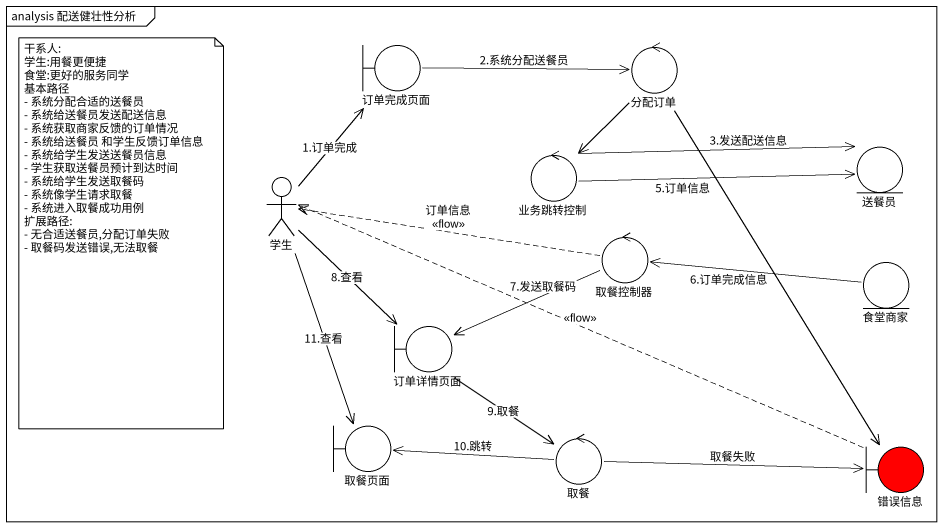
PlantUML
@startuml
mainframe analysis 配送健壮性分析
boundary 订单完成页面
control 分配订单
entity 送餐员
actor 学生
control 业务跳转控制
control 取餐控制器
entity 食堂商家
boundary 订单详情页面
boundary 取餐页面
control 取餐
boundary 错误信息 #FF0000
订单完成页面 -right-> 分配订单 : 2.系统分配送餐员
分配订单 --> 业务跳转控制
分配订单 --> 错误信息
学生 -up-> 订单完成页面 : 1.订单完成
学生 --> 订单详情页面 : 8.查看
学生 --> 取餐页面 : 11.查看
业务跳转控制 -right-> 送餐员 : 3.发送配送信息
业务跳转控制 -right-> 送餐员 : 5.订单信息
取餐控制器 .left.> 学生 : 订单信息\n<<flow>>
取餐控制器 -left-> 订单详情页面 : 7.发送取餐码
食堂商家 -left-> 取餐控制器 : 6.订单完成信息
订单详情页面 --> 取餐 : 9.取餐
取餐 -left-> 取餐页面 : 10.跳转
取餐 -right-> 错误信息 : 取餐失败
错误信息 .left.> 学生 : <<flow>>
note as N1
  干系人:
  学生:用餐更便捷
  食堂:更好的服务同学
  基本路径
  - 系统分配合适的送餐员
  - 系统给送餐员发送配送信息
  - 系统获取商家反馈的订单情况
  - 系统给送餐员 和学生反馈订单信息
  - 系统给学生发送送餐员信息
  - 学生获取送餐员预计到达时间
  - 系统给学生发送取餐码
  - 系统像学生请求取餐
  - 系统进入取餐成功用例
  扩展路径:
  - 无合适送餐员,分配订单失败
  - 取餐码发送错误,无法取餐
end note
@enduml
